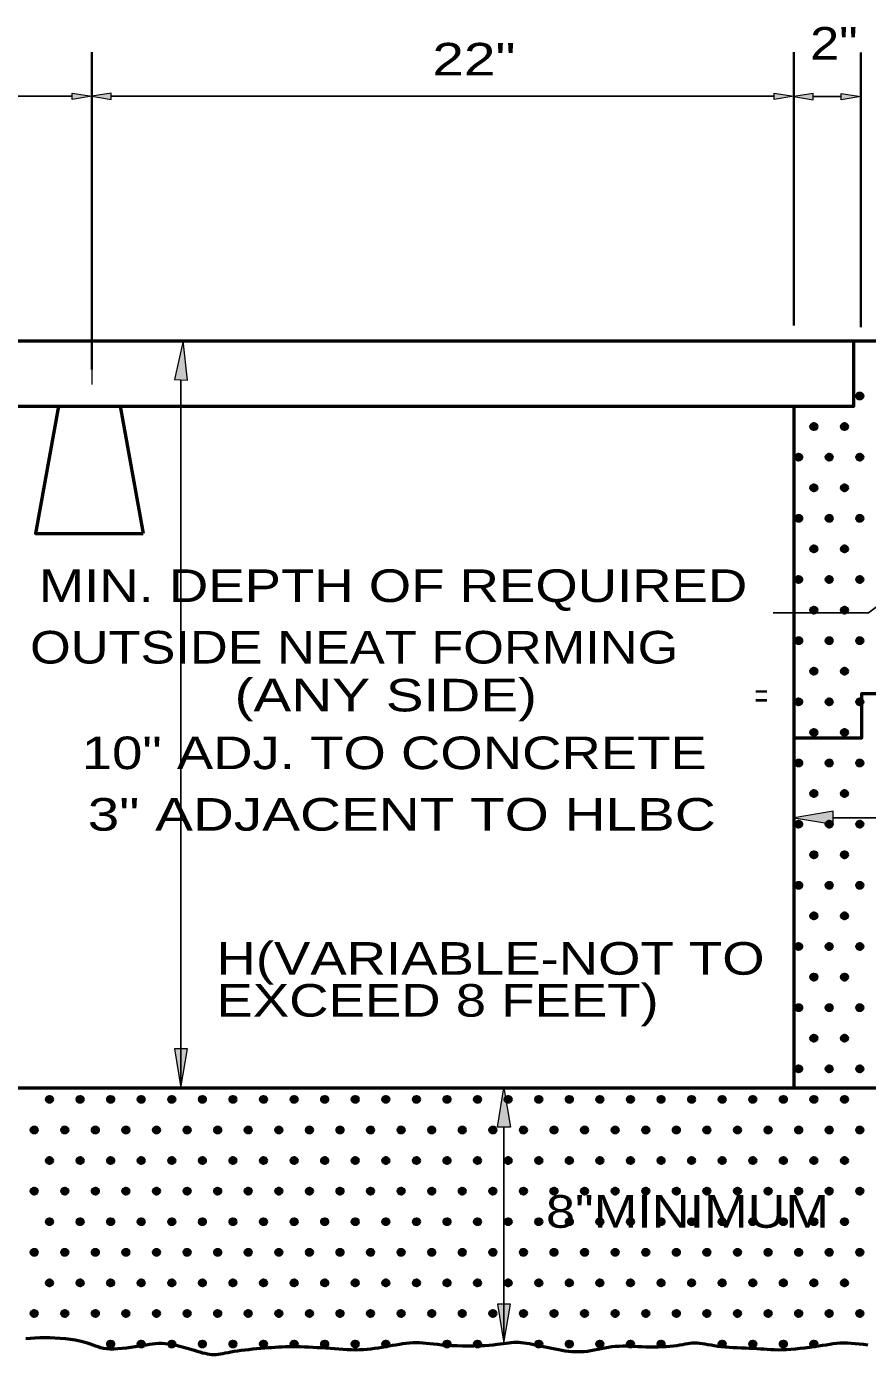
# Model space of a CAD drawing. Extents: x 80.5 to 115.8, y -48.2 to -26.2.
# Drawn here: x 90.56 to 93.99, y -44.12 to -38.69 of the extents above; entities that cross this region are included whole.
import ezdxf

# ---------------------------------------------------------------- set-up
doc = ezdxf.new("R2010")
doc.units = 0
doc.header["$LTSCALE"] = 0.048
doc.header["$PDMODE"] = 32
doc.header["$PDSIZE"] = 0.024
for name, color, linetype, lineweight in [('1', 7, 'Continuous', 53), ('3', 7, 'Continuous', 13), ('6', 7, 'Continuous', 13)]:
    doc.layers.add(name, color=color, linetype=linetype, lineweight=lineweight)

msp = doc.modelspace()

# ---------------------------------------------------------------- hatches: boundary and pattern name
at = {"layer": '3'}
for points in [[(90.74275, -38.99308), (90.74275, -38.9665), (90.82275, -38.97975), (90.82275, -38.97975)], [(90.90275, -38.99308), (90.90275, -38.9665), (90.82275, -38.97975), (90.82275, -38.97975)], [(93.61258, -38.99308), (93.61258, -38.9665), (93.69258, -38.97975), (93.69258, -38.97975)], [(93.77258, -38.99467), (93.77258, -38.968), (93.69258, -38.98133), (93.69258, -38.98133)], [(93.88717, -38.99467), (93.88717, -38.968), (93.96725, -38.98133), (93.96725, -38.98133)], [(91.16117, -40.13767), (91.21442, -40.14067), (91.19667, -39.97942), (91.19667, -39.97942)], [(93.85383, -41.95558), (93.85383, -41.90225), (93.69383, -41.92892), (93.69383, -41.92892)], [(91.2145, -42.87325), (91.16117, -42.87325), (91.18783, -43.03317), (91.18783, -43.03317)], [(92.53458, -43.19317), (92.48133, -43.19317), (92.508, -43.03317), (92.508, -43.03317)], [(92.53458, -43.91625), (92.48133, -43.91625), (92.508, -44.07625), (92.508, -44.07625)]]:
    msp.add_hatch(color=256, dxfattribs=at).paths.add_polyline_path(points)

# ---------------------------------------------------------------- linework, layer by layer
at = {"layer": '1'}
for p, q in [((86.94092, -39.97942), (96.11017, -39.97942)), ((90.93917, -40.247), (91.03358, -40.7665)), ((93.69383, -43.03317), (93.69383, -40.247)), ((86.91833, -43.03317), (94.18967, -43.03317))]:
    msp.add_line(p, q, dxfattribs=at)
at = {"layer": '1', "lineweight": 13}
msp.add_line((92.38975, -43.03317), (92.148, -43.03317), dxfattribs=at)
at = {"layer": '1'}
for points in [[(87.728, -39.97942), (87.728, -40.247), (93.93783, -40.247), (93.93783, -39.97942)], [(90.68733, -40.247), (90.59283, -40.7665), (91.03358, -40.7665)], [(93.69383, -41.60258), (93.97042, -41.60258), (93.97042, -41.42092), (94.411, -41.42092), (94.411, -41.60258)], [(90.55358, -44.05783), (90.57217, -44.05567), (90.591, -44.05425), (90.61025, -44.05317), (90.63025, -44.05292), (90.65108, -44.05317), (90.6725, -44.05425), (90.69408, -44.05567), (90.7155, -44.05767), (90.73617, -44.06017), (90.75583, -44.06317), (90.774, -44.06658), (90.79025, -44.07025), (90.80442, -44.07433), (90.81683, -44.0785), (90.828, -44.08275), (90.83842, -44.08683), (90.84858, -44.0905), (90.85908, -44.09375), (90.87042, -44.09633), (90.883, -44.09808), (90.89733, -44.09892), (90.91317, -44.09892), (90.93, -44.09817), (90.9475, -44.09683), (90.96533, -44.09492), (90.983, -44.09275), (91.00017, -44.09025), (91.01642, -44.08767), (91.03142, -44.08508), (91.04542, -44.08258), (91.05867, -44.08042)], [(91.05867, -44.08042), (91.0715, -44.0785), (91.084, -44.07717), (91.09658, -44.07642), (91.1095, -44.07642), (91.12308, -44.07725), (91.13733, -44.079), (91.15233, -44.08158), (91.16758, -44.08483), (91.18308, -44.0885), (91.19842, -44.09258), (91.21342, -44.09683), (91.22783, -44.101), (91.24133, -44.10508), (91.25383, -44.10883), (91.26542, -44.11217), (91.27617, -44.11517), (91.28625, -44.11767), (91.29583, -44.11967), (91.30492, -44.12117), (91.31383, -44.12217), (91.3225, -44.12242), (91.33125, -44.12217), (91.34008, -44.12125), (91.34925, -44.11992), (91.35892, -44.11825), (91.36908, -44.11625), (91.38008, -44.11417), (91.39192, -44.11192), (91.40483, -44.10967), (91.41892, -44.10758), (91.43383, -44.10558), (91.4495, -44.10367), (91.46575, -44.10183), (91.48208, -44.10017), (91.49842, -44.09858), (91.5145, -44.09717), (91.53008, -44.09575), (91.54492, -44.0945), (91.55925, -44.09342), (91.57317, -44.09242), (91.58692, -44.09158), (91.60067, -44.09092), (91.61458, -44.09042), (91.62883, -44.09008), (91.64375, -44.09), (91.65933, -44.09008), (91.6755, -44.09042), (91.69233, -44.09092), (91.7095, -44.09158), (91.72708, -44.09242), (91.74483, -44.09342), (91.76267, -44.0945), (91.78058, -44.09575), (91.79833, -44.09717), (91.81583, -44.0985), (91.83333, -44.09983), (91.85067, -44.101), (91.86775, -44.102), (91.88458, -44.10267), (91.90117, -44.10292), (91.91742, -44.10275), (91.93333, -44.10208), (91.94892, -44.10092), (91.96433, -44.09933), (91.97942, -44.09742), (91.99433, -44.09517), (92.009, -44.09283), (92.02358, -44.09025), (92.038, -44.08767), (92.05225, -44.08508), (92.0665, -44.08258), (92.08058, -44.08025), (92.0945, -44.07808), (92.10842, -44.07633), (92.12217, -44.07492), (92.13567, -44.07408), (92.14933, -44.07375), (92.16275, -44.07408), (92.17633, -44.07492), (92.19033, -44.07617), (92.20475, -44.07767), (92.22017, -44.07933), (92.23658, -44.08108), (92.25425, -44.08275), (92.27342, -44.08417), (92.29417, -44.08533), (92.31625, -44.08617), (92.339, -44.08667), (92.36208, -44.08683), (92.38492, -44.08667), (92.40708, -44.08617), (92.42808, -44.08533), (92.44733, -44.08417), (92.46458, -44.08275), (92.47992, -44.08108), (92.49358, -44.07933), (92.506, -44.0775), (92.51742, -44.07583), (92.528, -44.07442)], [(92.528, -44.07442), (92.53817, -44.07325), (92.54817, -44.07258), (92.55825, -44.07242), (92.5685, -44.07275), (92.57883, -44.07358), (92.58967, -44.07475), (92.60067, -44.07633), (92.61217, -44.07833), (92.624, -44.0805), (92.63625, -44.083), (92.64917, -44.08575), (92.66242, -44.08858), (92.67608, -44.0915), (92.69, -44.0945), (92.70383, -44.09742), (92.71775, -44.10017), (92.73175, -44.10275), (92.74525, -44.10508), (92.75867, -44.10708), (92.77175, -44.10867), (92.78458, -44.10992), (92.7975, -44.11075), (92.81033, -44.111), (92.82317, -44.11075), (92.83633, -44.11), (92.84967, -44.10858), (92.86333, -44.1065), (92.87725, -44.104), (92.89133, -44.10117), (92.90583, -44.09825), (92.92033, -44.09533), (92.935, -44.09275), (92.94967, -44.0905), (92.9645, -44.08883), (92.97925, -44.08792), (92.99417, -44.08758), (93.00908, -44.08775), (93.02425, -44.08825), (93.03958, -44.089), (93.05517, -44.08983), (93.07108, -44.09058), (93.08742, -44.09117), (93.10408, -44.09142), (93.121, -44.09142), (93.138, -44.09108), (93.15467, -44.09042), (93.17092, -44.0895), (93.1865, -44.08842), (93.20133, -44.087), (93.21492, -44.08533), (93.22742, -44.0835), (93.23875, -44.08158), (93.24925, -44.07967), (93.25917, -44.07792), (93.26858, -44.0765), (93.278, -44.07542), (93.28742, -44.07483), (93.29733, -44.07492), (93.30758, -44.07567), (93.31842, -44.07708), (93.32992, -44.079), (93.34192, -44.08117), (93.35467, -44.0835), (93.36808, -44.08583), (93.38208, -44.08808), (93.397, -44.09), (93.41258, -44.0915), (93.42875, -44.09267), (93.44517, -44.09358), (93.46192, -44.09433), (93.47867, -44.09492), (93.49517, -44.0955), (93.51125, -44.09617), (93.52692, -44.09692), (93.54175, -44.09792), (93.55617, -44.099), (93.57017, -44.10008), (93.58433, -44.10117), (93.59858, -44.102), (93.61333, -44.10267), (93.62875, -44.10292), (93.64508, -44.10275), (93.66258, -44.10208), (93.68108, -44.10092), (93.70008, -44.09933), (93.71942, -44.09742), (93.73867, -44.09517), (93.75767, -44.09283), (93.77608, -44.09025), (93.79358, -44.08767), (93.81, -44.08508), (93.8255, -44.08258), (93.84025, -44.08025), (93.85442, -44.07825), (93.86858, -44.07658), (93.88267, -44.07542), (93.897, -44.07483), (93.91183, -44.07492), (93.9275, -44.07567), (93.94367, -44.07708)], [(93.94367, -44.07708), (93.96058, -44.07892), (93.97783, -44.081), (93.99542, -44.08317)]]:
    msp.add_lwpolyline(points, dxfattribs=at)
for p in [(93.96275, -40.20492), (93.77525, -40.32992), (93.90025, -40.32992), (93.71275, -40.45492), (93.83775, -40.45492), (93.96275, -40.45492), (93.77525, -40.57992), (93.90025, -40.57992), (93.71275, -40.70492), (93.83775, -40.70492), (93.96275, -40.70492), (93.77525, -40.82992), (93.90025, -40.82992), (93.71275, -40.95492), (93.83775, -40.95492), (93.96275, -40.95492), (93.77525, -41.07992), (93.90025, -41.07992), (93.71275, -41.20492), (93.83775, -41.20492), (93.96275, -41.20492), (93.77525, -41.32992), (93.90025, -41.32992), (93.71275, -41.45492), (93.83775, -41.45492), (93.96275, -41.45492), (93.77525, -41.57992), (93.90025, -41.57992), (93.71275, -41.70492), (93.83775, -41.70492), (93.96275, -41.70492), (93.77525, -41.82992), (93.90025, -41.82992), (93.71275, -41.95492), (93.83775, -41.95492), (93.96275, -41.95492), (93.77525, -42.07992), (93.90025, -42.07992), (93.71275, -42.20492), (93.83775, -42.20492), (93.96275, -42.20492), (93.77525, -42.32992), (93.90025, -42.32992), (93.71275, -42.45492), (93.83775, -42.45492), (93.96275, -42.45492), (93.77525, -42.57992), (93.90025, -42.57992), (93.71275, -42.70492), (93.83775, -42.70492), (93.96275, -42.70492), (93.77525, -42.82992), (93.90025, -42.82992), (93.71275, -42.95492), (93.83775, -42.95492), (93.96275, -42.95492), (90.65025, -43.07992), (90.77525, -43.07992), (90.90025, -43.07992), (91.02525, -43.07992), (91.15025, -43.07992), (91.27525, -43.07992), (91.40025, -43.07992), (91.52525, -43.07992), (91.65025, -43.07992), (91.77525, -43.07992), (91.90025, -43.07992), (92.02525, -43.07992), (92.15025, -43.07992), (92.27525, -43.07992), (92.40025, -43.07992), (92.52525, -43.07992), (92.65025, -43.07992), (92.77525, -43.07992), (92.90025, -43.07992), (93.02525, -43.07992), (93.15025, -43.07992), (93.27525, -43.07992), (93.40025, -43.07992), (93.52525, -43.07992), (93.65025, -43.07992), (93.77525, -43.07992), (93.90025, -43.07992), (90.58775, -43.20492), (90.71275, -43.20492), (90.83775, -43.20492), (90.96275, -43.20492), (91.08775, -43.20492), (91.21275, -43.20492), (91.33775, -43.20492), (91.46275, -43.20492), (91.58775, -43.20492), (91.71275, -43.20492), (91.83775, -43.20492), (91.96275, -43.20492), (92.08775, -43.20492), (92.21275, -43.20492), (92.33775, -43.20492), (92.46275, -43.20492), (92.58775, -43.20492), (92.71275, -43.20492), (92.83775, -43.20492), (92.96275, -43.20492), (93.08775, -43.20492), (93.21275, -43.20492), (93.33775, -43.20492), (93.46275, -43.20492), (93.58775, -43.20492), (93.71275, -43.20492), (93.83775, -43.20492), (93.96275, -43.20492), (90.65025, -43.32992), (90.77525, -43.32992), (90.90025, -43.32992), (91.02525, -43.32992), (91.15025, -43.32992), (91.27525, -43.32992), (91.40025, -43.32992), (91.52525, -43.32992), (91.65025, -43.32992), (91.77525, -43.32992), (91.90025, -43.32992), (92.02525, -43.32992), (92.15025, -43.32992), (92.27525, -43.32992), (92.40025, -43.32992), (92.52525, -43.32992), (92.65025, -43.32992), (92.77525, -43.32992), (92.90025, -43.32992), (93.02525, -43.32992), (93.15025, -43.32992), (93.27525, -43.32992), (93.40025, -43.32992), (93.52525, -43.32992), (93.65025, -43.32992), (93.77525, -43.32992), (93.90025, -43.32992), (90.58775, -43.45492), (90.71275, -43.45492), (90.83775, -43.45492), (90.96275, -43.45492), (91.08775, -43.45492), (91.21275, -43.45492), (91.33775, -43.45492), (91.46275, -43.45492), (91.58775, -43.45492), (91.71275, -43.45492), (91.83775, -43.45492), (91.96275, -43.45492), (92.08775, -43.45492), (92.21275, -43.45492), (92.33775, -43.45492), (92.46275, -43.45492), (92.58775, -43.45492), (92.71275, -43.45492), (92.83775, -43.45492), (92.96275, -43.45492), (93.08775, -43.45492), (93.21275, -43.45492), (93.33775, -43.45492), (93.46275, -43.45492), (93.58775, -43.45492), (93.71275, -43.45492), (93.83775, -43.45492), (93.96275, -43.45492), (90.65025, -43.57992), (90.77525, -43.57992), (90.90025, -43.57992), (91.02525, -43.57992), (91.15025, -43.57992), (91.27525, -43.57992), (91.40025, -43.57992), (91.52525, -43.57992), (91.65025, -43.57992), (91.77525, -43.57992), (91.90025, -43.57992), (92.02525, -43.57992), (92.15025, -43.57992), (92.27525, -43.57992), (92.40025, -43.57992), (92.52525, -43.57992), (92.65025, -43.57992), (92.77525, -43.57992), (92.90025, -43.57992), (93.02525, -43.57992), (93.15025, -43.57992), (93.27525, -43.57992), (93.40025, -43.57992), (93.52525, -43.57992), (93.65025, -43.57992), (93.77525, -43.57992), (93.90025, -43.57992), (90.58775, -43.70492), (90.71275, -43.70492), (90.83775, -43.70492), (90.96275, -43.70492), (91.08775, -43.70492), (91.21275, -43.70492), (91.33775, -43.70492), (91.46275, -43.70492), (91.58775, -43.70492), (91.71275, -43.70492), (91.83775, -43.70492), (91.96275, -43.70492), (92.08775, -43.70492), (92.21275, -43.70492), (92.33775, -43.70492), (92.46275, -43.70492), (92.58775, -43.70492), (92.71275, -43.70492), (92.83775, -43.70492), (92.96275, -43.70492), (93.08775, -43.70492), (93.21275, -43.70492), (93.33775, -43.70492), (93.46275, -43.70492), (93.58775, -43.70492), (93.71275, -43.70492), (93.83775, -43.70492), (93.96275, -43.70492), (90.65025, -43.82992), (90.77525, -43.82992), (90.90025, -43.82992), (91.02525, -43.82992), (91.15025, -43.82992), (91.27525, -43.82992), (91.40025, -43.82992), (91.52525, -43.82992), (91.65025, -43.82992), (91.77525, -43.82992), (91.90025, -43.82992), (92.02525, -43.82992), (92.15025, -43.82992), (92.27525, -43.82992), (92.40025, -43.82992), (92.52525, -43.82992), (92.65025, -43.82992), (92.77525, -43.82992), (92.90025, -43.82992), (93.02525, -43.82992), (93.15025, -43.82992), (93.27525, -43.82992), (93.40025, -43.82992), (93.52525, -43.82992), (93.65025, -43.82992), (93.77525, -43.82992), (93.90025, -43.82992), (90.58775, -43.95492), (90.71275, -43.95492), (90.83775, -43.95492), (90.96275, -43.95492), (91.08775, -43.95492), (91.21275, -43.95492), (91.33775, -43.95492), (91.46275, -43.95492), (91.58775, -43.95492), (91.71275, -43.95492), (91.83775, -43.95492), (91.96275, -43.95492), (92.08775, -43.95492), (92.21275, -43.95492), (92.33775, -43.95492), (92.46275, -43.95492), (92.58775, -43.95492), (92.71275, -43.95492), (92.83775, -43.95492), (92.96275, -43.95492), (93.08775, -43.95492), (93.21275, -43.95492), (93.33775, -43.95492), (93.46275, -43.95492), (93.58775, -43.95492), (93.71275, -43.95492), (93.83775, -43.95492), (93.96275, -43.95492), (90.90025, -44.07992), (91.02525, -44.07992), (91.15025, -44.07992), (91.27525, -44.07992), (91.40025, -44.07992), (91.52525, -44.07992), (91.65025, -44.07992), (91.77525, -44.07992), (91.90025, -44.07992), (92.02525, -44.07992), (92.27525, -44.07992), (92.40025, -44.07992), (92.65025, -44.07992), (92.77525, -44.07992), (92.90025, -44.07992), (93.02525, -44.07992), (93.15025, -44.07992), (93.40025, -44.07992), (93.52525, -44.07992), (93.65025, -44.07992), (93.77525, -44.07992)]:
    msp.add_point(p, dxfattribs=at)
at = {"layer": '3', "lineweight": 35}
for p, q in [((90.82275, -40.096), (90.82275, -38.79975)), ((93.69258, -39.91692), (93.69258, -38.79975)), ((93.96725, -39.92408), (93.96725, -38.80133))]:
    msp.add_line(p, q, dxfattribs=at)
at = {"layer": '3'}
for p, q in [((90.82275, -39.971), (90.82275, -38.79975)), ((93.69258, -39.68325), (93.69258, -38.80133)), ((90.82275, -38.97975), (90.82283, -38.97975)), ((93.69258, -38.97975), (93.69267, -38.97975)), ((93.96725, -38.98133), (93.96733, -38.98133)), ((90.82275, -40.0335), (90.82275, -40.1585))]:
    msp.add_line(p, q, dxfattribs=at)
at = {"layer": '3', "lineweight": 25}
for p, q in [((88.07183, -38.97975), (90.74275, -38.97975)), ((90.90275, -38.97975), (93.61258, -38.97975)), ((93.77258, -38.98133), (93.88725, -38.98133)), ((91.18783, -40.13917), (91.18783, -43.03317)), ((93.85383, -41.92892), (94.57008, -41.92892)), ((92.508, -43.19317), (92.508, -44.07725))]:
    msp.add_line(p, q, dxfattribs=at)
at = {"layer": '3'}
for points in [[(90.74275, -38.99308), (90.74275, -38.9665), (90.82275, -38.97975), (90.82275, -38.97975)], [(90.90275, -38.99308), (90.90275, -38.9665), (90.82275, -38.97975), (90.82275, -38.97975)], [(93.61258, -38.99308), (93.61258, -38.9665), (93.69258, -38.97975), (93.69258, -38.97975)], [(93.77258, -38.99467), (93.77258, -38.968), (93.69258, -38.98133), (93.69258, -38.98133)], [(93.88717, -38.99467), (93.88717, -38.968), (93.96725, -38.98133), (93.96725, -38.98133)], [(91.16117, -40.13767), (91.21442, -40.14067), (91.19667, -39.97942), (91.19667, -39.97942)], [(93.85383, -41.95558), (93.85383, -41.90225), (93.69383, -41.92892), (93.69383, -41.92892)], [(91.2145, -42.87325), (91.16117, -42.87325), (91.18783, -43.03317), (91.18783, -43.03317)], [(92.53458, -43.19317), (92.48133, -43.19317), (92.508, -43.03317), (92.508, -43.03317)], [(92.53458, -43.91625), (92.48133, -43.91625), (92.508, -44.07625), (92.508, -44.07625)]]:
    msp.add_lwpolyline(points, close=True, dxfattribs=at)
at = {"layer": '3', "lineweight": 25}
msp.add_lwpolyline([(94.44875, -40.75117), (93.99842, -41.09167), (93.60925, -41.09167)], dxfattribs=at)
at = {"layer": '6'}
for p, q in [((93.69258, -39.74575), (93.69267, -39.74575)), ((93.69258, -39.97942), (93.69267, -39.97942)), ((93.96725, -39.98658), (93.96733, -39.98658)), ((90.82275, -40.0335), (90.82283, -40.0335)), ((90.82275, -40.1585), (90.82283, -40.1585)), ((93.69383, -41.92108), (93.69392, -41.92108)), ((92.51475, -43.03317), (92.51483, -43.03317)), ((92.508, -44.07625), (92.50808, -44.07625)), ((92.51483, -44.07625), (92.51492, -44.07625))]:
    msp.add_line(p, q, dxfattribs=at)

# ---------------------------------------------------------------- texts
at = {"layer": '3'}
for s, height, width, p in [('2"', 0.1333, 1.2, (93.7595, -38.83008)), ('22"', 0.1333, 1.3, (92.2155, -38.89483)), ('MIN. DEPTH OF REQUIRED', 0.1333, 1.25, (90.60617, -41.04692)), ('OUTSIDE NEAT FORMING', 0.1333, 1.2, (90.57083, -41.29842)), ('(ANY SIDE)', 0.1333, 1.3, (91.40692, -41.49417)), ('=', 0.1, 0.7, (93.53275, -41.47867)), ('10" ADJ. TO CONCRETE', 0.1333, 1.25, (90.78217, -41.73008)), (' 3" ADJACENT TO HLBC', 0.1333, 1.3, (90.74217, -41.98158)), ('H(VARIABLE-NOT TO', 0.1333, 1.25, (91.33283, -42.57033)), ('EXCEED 8 FEET)', 0.1333, 1.25, (91.33283, -42.74175)), ('8"MINIMUM', 0.1333, 1.2, (92.67975, -43.60467))]:
    msp.add_text(s, height=height, dxfattribs=dict(at, width=width)).set_placement(p)

doc.saveas('drawing.dxf')
